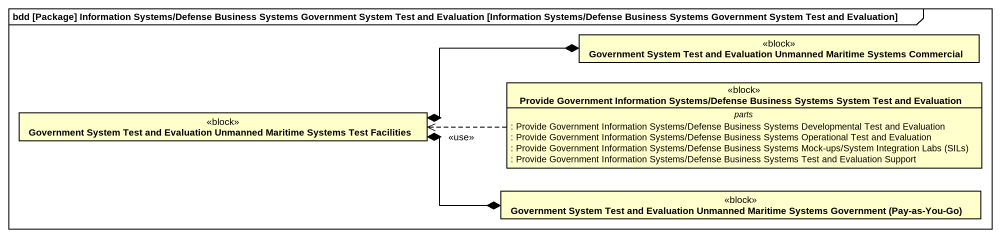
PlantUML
@startuml
mainframe bdd [Package] Information Systems/Defense Business Systems Government System Test and Evaluation [Information Systems/Defense Business Systems Government System Test and Evaluation]
hide circle
hide empty members
class "Government System Test and Evaluation Unmanned Maritime Systems Commercial" as Government_System_Test_and <<block>>
class "Provide Government Information Systems/Defense Business Systems System Test and Evaluation" as Provide_Government <<block>> {
  -- parts --
  : Provide Government Information Systems/Defense Business Systems Developmental Test and Evaluation
  : Provide Government Information Systems/Defense Business Systems Operational Test and Evaluation
  {field} : Provide Government Information Systems/Defense Business Systems Mock-ups/System Integration Labs (SILs)
  : Provide Government Information Systems/Defense Business Systems Test and Evaluation Support
}
class "Government System Test and Evaluation Unmanned Maritime Systems Test Facilities" as Government_System_Test_and_2 <<block>>
class "Government System Test and Evaluation Unmanned Maritime Systems Government (Pay-as-You-Go)" as Government_System_Test_and_3 <<block>>
Provide_Government .left.> Government_System_Test_and_2 : <<use>>
Government_System_Test_and_2 *-right-* Government_System_Test_and
Government_System_Test_and_2 *-right-* Government_System_Test_and_3
@enduml
